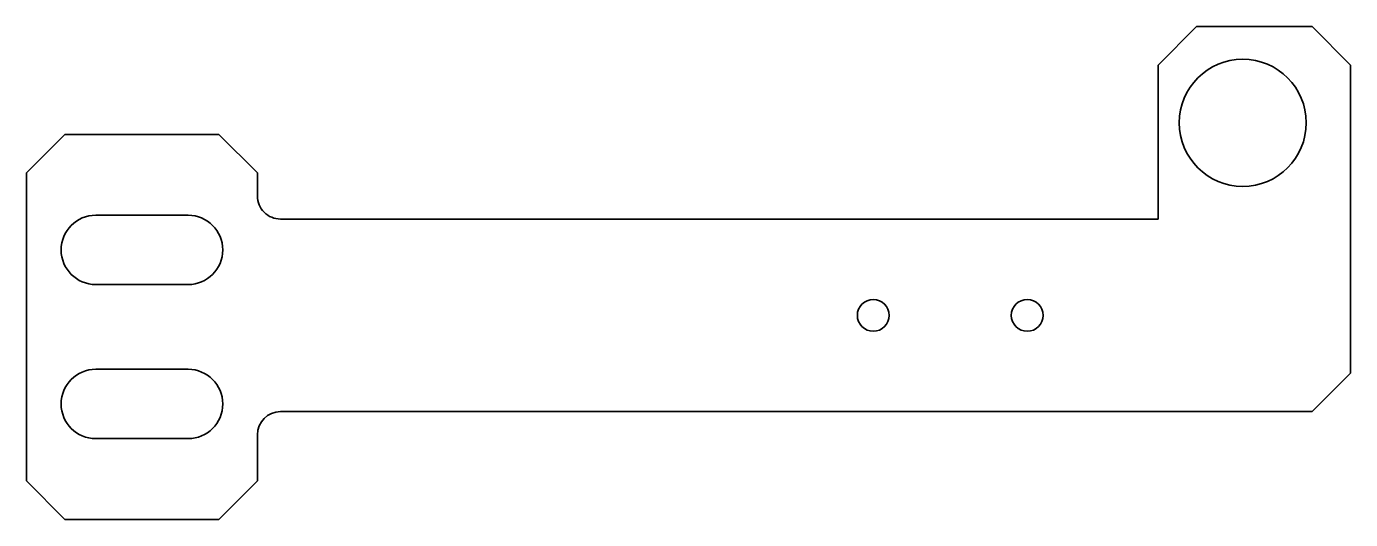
# Model space of a CAD drawing. Header units: millimetres. Extents: x 30878 to 98787, y -104020 to -37329.
# Drawn here: x 31464.4 to 31636.4, y -50739.2 to -50675.2 of the extents above; entities that cross this region are included whole.
import ezdxf

# ---------------------------------------------------------------- set-up
doc = ezdxf.new("R2010")
doc.units = ezdxf.units.MM
doc.header["$LTSCALE"] = 0.5

msp = doc.modelspace()

# ---------------------------------------------------------------- linework, layer by layer
at = {"color": 7, "lineweight": 35, "ltscale": 0.176777}
for p, q in [((31616.393, -50675.186), (31611.393, -50680.186)), ((31636.393, -50680.186), (31631.393, -50675.186)), ((31464.393, -50694.186), (31469.393, -50689.186)), ((31489.393, -50689.186), (31494.393, -50694.186)), ((31469.393, -50739.186), (31464.393, -50734.186)), ((31489.393, -50739.186), (31494.393, -50734.186))]:
    msp.add_line(p, q, dxfattribs=at)
at = {"color": 7, "lineweight": 35, "ltscale": 0.375}
msp.add_line((31616.393, -50675.186), (31631.393, -50675.186), dxfattribs=at)
at = {"color": 7, "lineweight": 35}
for p, q in [((31611.393, -50680.186), (31611.393, -50700.186)), ((31636.393, -50680.186), (31636.393, -50720.186)), ((31489.393, -50689.186), (31469.393, -50689.186)), ((31464.393, -50734.186), (31464.393, -50694.186)), ((31598.393, -50700.186), (31497.393, -50700.186)), ((31631.393, -50725.186), (31636.393, -50720.186)), ((31497.393, -50725.186), (31598.393, -50725.186)), ((31469.393, -50739.186), (31489.393, -50739.186))]:
    msp.add_line(p, q, dxfattribs=at)
at = {"color": 7, "lineweight": 35, "ltscale": 0.075}
msp.add_line((31494.393, -50694.186), (31494.393, -50697.186), dxfattribs=at)
at = {"color": 7, "lineweight": 35, "ltscale": 0.3}
for p, q in [((31485.393, -50699.686), (31473.393, -50699.686)), ((31473.393, -50708.686), (31485.393, -50708.686)), ((31485.393, -50719.686), (31473.393, -50719.686)), ((31473.393, -50728.686), (31485.393, -50728.686))]:
    msp.add_line(p, q, dxfattribs=at)
at = {"color": 7, "lineweight": 35, "ltscale": 0.225}
for p, q in [((31598.393, -50700.186), (31607.393, -50700.186)), ((31631.393, -50725.186), (31598.393, -50725.186))]:
    msp.add_line(p, q, dxfattribs=at)
at = {"color": 7, "lineweight": 35, "ltscale": 0.1}
msp.add_line((31611.393, -50700.186), (31607.393, -50700.186), dxfattribs=at)
at = {"color": 7, "lineweight": 35, "ltscale": 0.15}
msp.add_line((31494.393, -50728.186), (31494.393, -50734.186), dxfattribs=at)
at = {"color": 7, "lineweight": 35}
for centre, radius in [((31622.393, -50687.686), 8.25), ((31574.393, -50712.686), 2.067), ((31594.393, -50712.686), 2.067)]:
    msp.add_circle(centre, radius, dxfattribs=at)
for centre, radius, start, end in [((31497.393, -50697.186), 3, 179.99999, 270), ((31473.393, -50704.186), 4.5, 90, 270), ((31485.393, -50704.186), 4.5, 270, 90), ((31473.393, -50724.186), 4.5, 90, 270), ((31485.393, -50724.186), 4.5, 270, 90), ((31497.393, -50728.186), 3, 90, 179.99999)]:
    msp.add_arc(centre, radius, start, end, dxfattribs=at)

doc.saveas('drawing.dxf')
